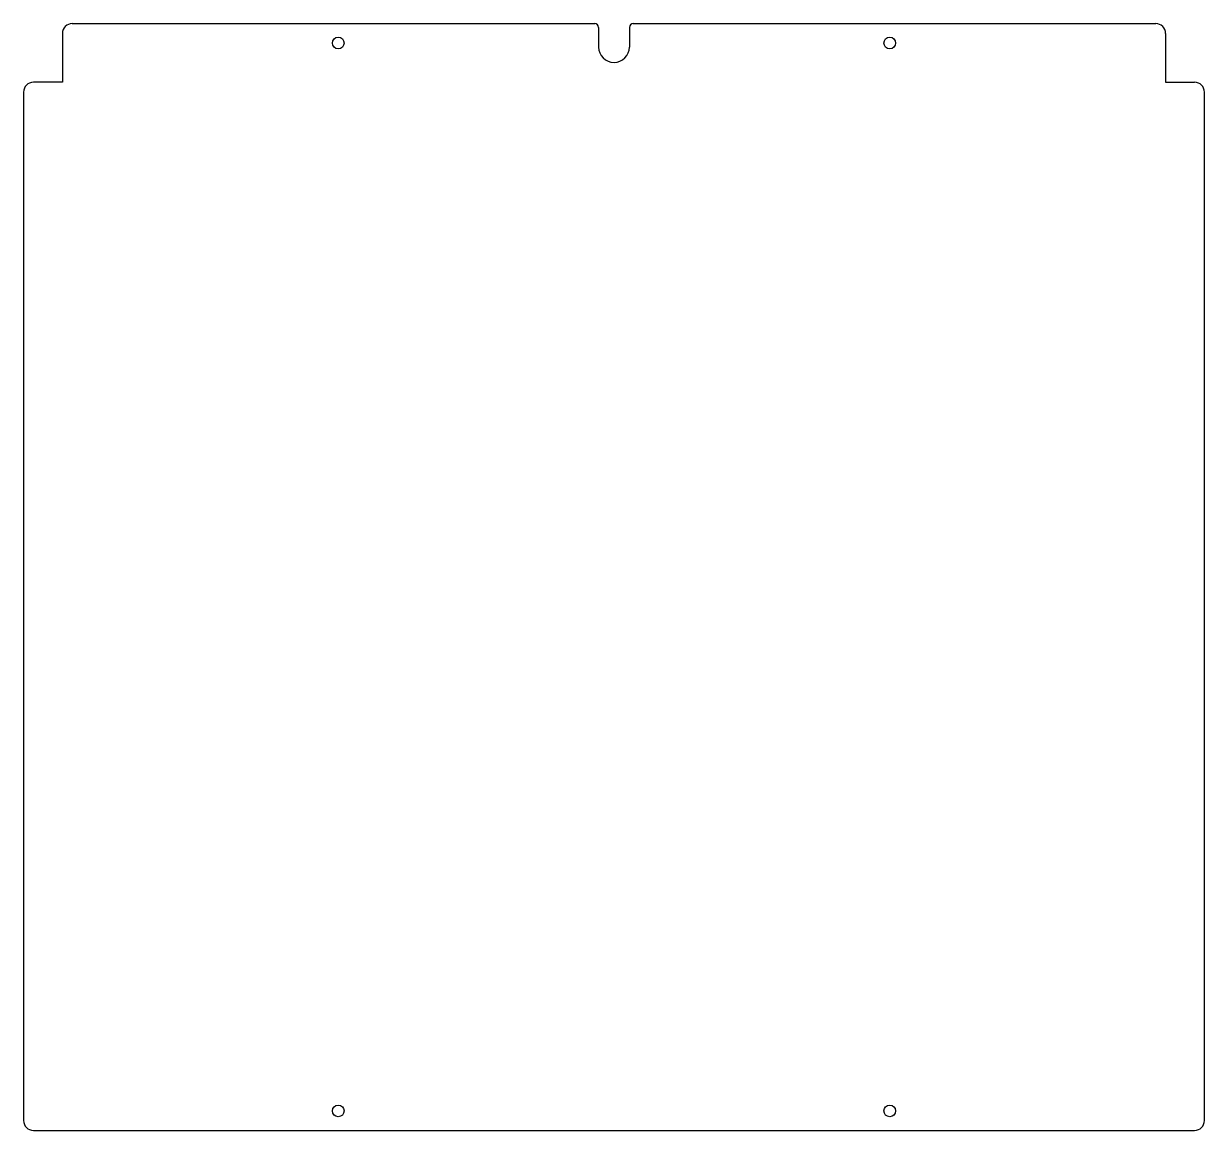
# Model space of a CAD drawing. Header units: millimetres. Extents: x -151 to 151, y -294 to -10.
import ezdxf

# ---------------------------------------------------------------- set-up
doc = ezdxf.new("R2010")
doc.units = ezdxf.units.MM

msp = doc.modelspace()

# ---------------------------------------------------------------- linework, layer by layer
at = {"color": 7, "linetype": 'Continuous', "lineweight": 25}
for p, q in [((-138.95, -10.05), (-4.95, -10.05)), ((-3.95, -11.05), (-3.95, -16.05)), ((3.95, -11.05), (3.95, -16.05)), ((4.95, -10.05), (138.95, -10.05)), ((-141.45, -12.55), (-141.45, -25.1)), ((141.45, -12.55), (141.45, -25.1)), ((-141.45, -25.1), (-148.9, -25.1)), ((141.45, -25.1), (148.9, -25.1)), ((-151.4, -27.6), (-151.4, -291.45)), ((151.4, -291.45), (151.4, -27.6)), ((-148.9, -293.95), (148.9, -293.95))]:
    msp.add_line(p, q, dxfattribs=at)
for centre in [(-70.72, -15.03), (70.72, -15.03), (-70.72, -288.95), (70.72, -288.95)]:
    msp.add_circle(centre, 1.5, dxfattribs=at)
for centre, radius, start, end in [((-138.95, -12.55), 2.5, 90, 180), ((-4.95, -11.05), 1, 0, 90), ((4.95, -11.05), 1, 90, 180), ((138.95, -12.55), 2.5, 0, 90), ((0, -16.05), 3.95, 180, 0), ((-148.9, -27.6), 2.5, 90, 180), ((148.9, -27.6), 2.5, 0, 90), ((-148.9, -291.45), 2.5, 180, 270), ((148.9, -291.45), 2.5, 270, 0)]:
    msp.add_arc(centre, radius, start, end, dxfattribs=at)

doc.saveas('drawing.dxf')
